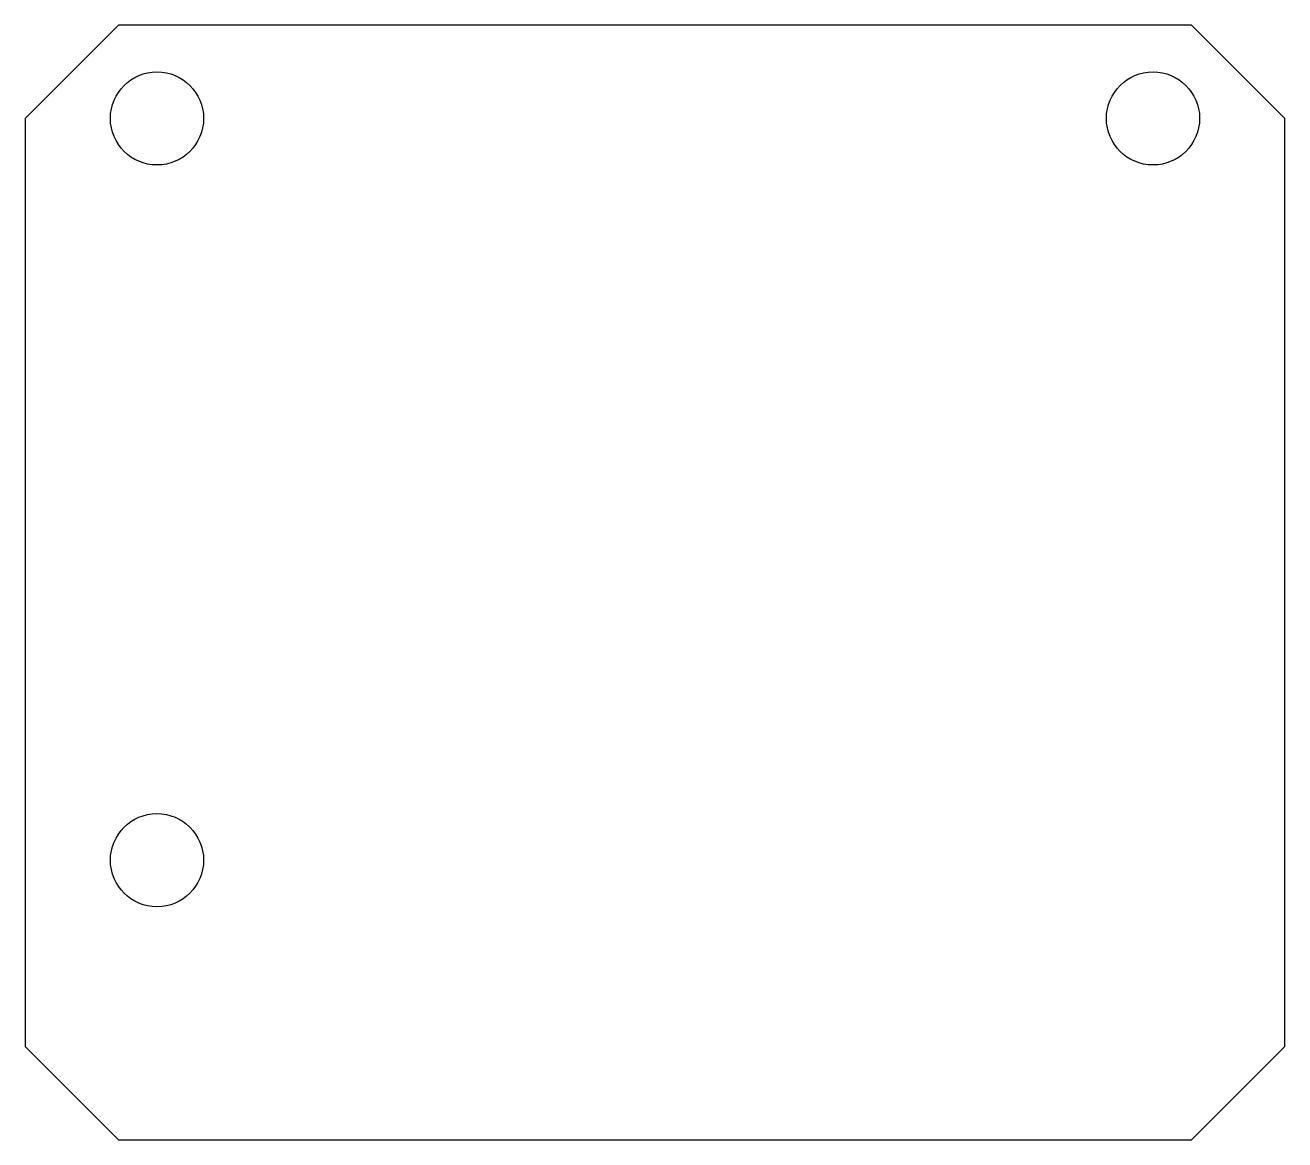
# Model space of a CAD drawing. Header units: millimetres. Extents: x -20.3 to 20.3, y -17.9 to 17.9.
import ezdxf

# ---------------------------------------------------------------- set-up
doc = ezdxf.new("R2010")
doc.units = ezdxf.units.MM
doc.layers.get('0').update_dxf_attribs({"linetype": 'CONTINUOUS'})

msp = doc.modelspace()

# ---------------------------------------------------------------- linework, layer by layer
msp.add_lwpolyline([(20.275, -14.94), (20.275, 14.94), (17.275, 17.94), (-17.275, 17.94), (-20.275, 14.94), (-20.275, -14.94), (-17.275, -17.94), (17.275, -17.94)], close=True)
for centre in [(-16.032, 14.94), (16.032, 14.94), (-16.032, -8.94)]:
    msp.add_circle(centre, 1.5)

doc.saveas('drawing.dxf')
